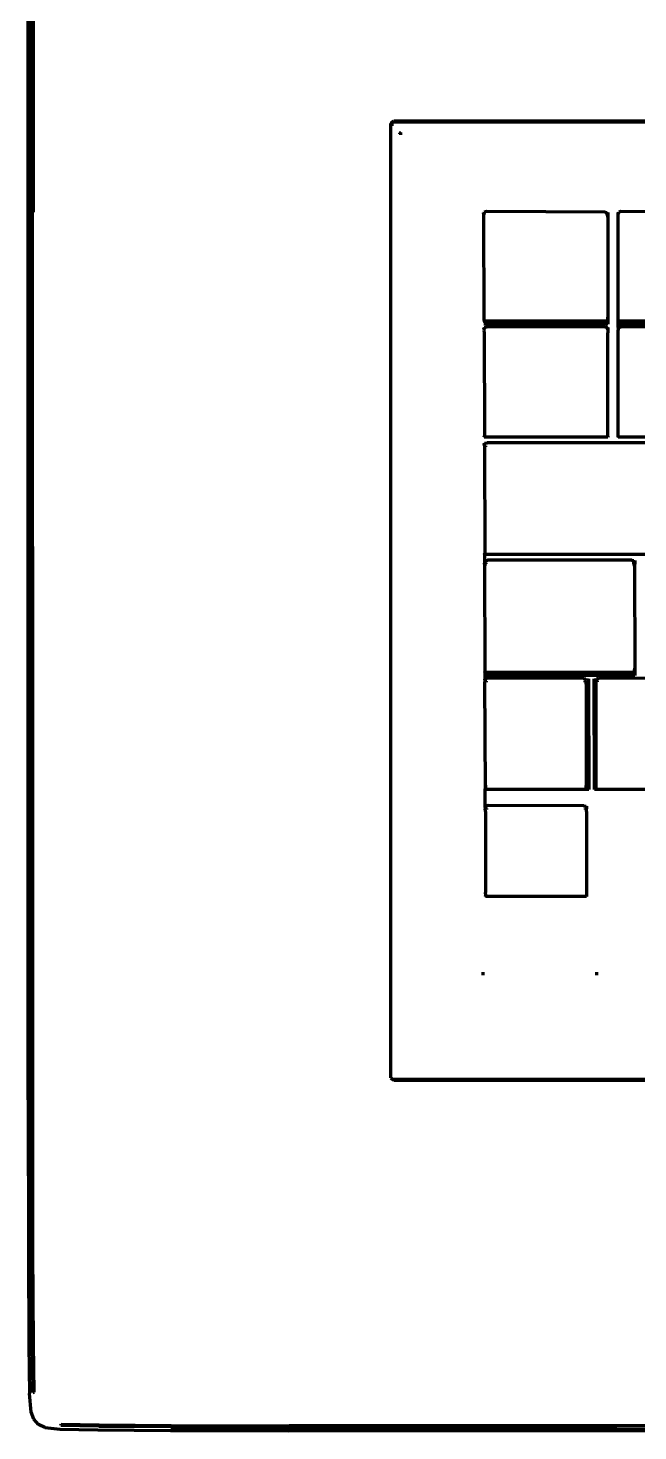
# Model space of a CAD drawing. Header units: millimetres. Extents: x 4307 to 31003, y 2809 to 20009.
# Drawn here: x 15160.2 to 15233.9, y 9454 to 9623.5 of the extents above; entities that cross this region are included whole.
import ezdxf

# ---------------------------------------------------------------- set-up
doc = ezdxf.new("R2010")
doc.units = ezdxf.units.MM
doc.layers.add('ProfileEdges', color=7, linetype='Continuous')

msp = doc.modelspace()

# ---------------------------------------------------------------- linework, layer by layer
for p, q in [((15204.16, 9611.82), (15204.26, 9611.96)), ((15204.26, 9611.96), (15204.33, 9612.01)), ((15204.26, 9611.96), (15204.26, 9611.7)), ((15205.08, 9610.82), (15205.1, 9611.02)), ((15205.08, 9610.79), (15205.08, 9610.82)), ((15205.08, 9610.82), (15205.13, 9610.81)), ((15205.13, 9610.81), (15205.23, 9610.99)), ((15215.22, 9601.25), (15215.3, 9601.26)), ((15215.3, 9601.26), (15229.9, 9601.29)), ((15230.11, 9601.24), (15230.24, 9601.25)), ((15230.15, 9600.92), (15230.24, 9600.92)), ((15231.47, 9601.25), (15231.55, 9601.26)), ((15231.55, 9600.92), (15231.47, 9600.92)), ((15231.55, 9601.26), (15246.34, 9601.29)), ((15215.26, 9587.34), (15215.35, 9587.34)), ((15215.35, 9587.34), (15215.6, 9587.34)), ((15229.9, 9587.34), (15230.15, 9587.34)), ((15230.15, 9587.34), (15230.24, 9587.34)), ((15231.47, 9587.34), (15231.55, 9587.34)), ((15231.55, 9587.34), (15231.81, 9587.34)), ((15215.26, 9587), (15215.35, 9587)), ((15231.55, 9587), (15231.47, 9587)), ((15215.3, 9573.34), (15215.39, 9573.34)), ((15215.39, 9573.01), (15215.65, 9573.01)), ((15215.34, 9559.17), (15215.43, 9559.17)), ((15215.35, 9558.84), (15215.42, 9558.84)), ((15215.42, 9558.84), (15215.69, 9558.84)), ((15233.34, 9559.16), (15233.47, 9559.17)), ((15233.38, 9558.84), (15233.47, 9558.84)), ((15215.39, 9544.88), (15215.47, 9544.88)), ((15215.39, 9544.54), (15215.73, 9544.54)), ((15215.47, 9544.88), (15215.73, 9544.88)), ((15227.28, 9544.88), (15227.54, 9544.88)), ((15227.28, 9544.54), (15227.6, 9544.54)), ((15227.54, 9544.88), (15227.89, 9544.88)), ((15227.6, 9544.54), (15227.89, 9544.54)), ((15228.57, 9544.88), (15228.88, 9544.88)), ((15228.82, 9544.54), (15228.57, 9544.54)), ((15229.14, 9544.54), (15228.82, 9544.54)), ((15228.88, 9544.88), (15229.14, 9544.88)), ((15215.43, 9529.48), (15215.52, 9529.48)), ((15215.43, 9529.15), (15215.78, 9529.15)), ((15215.52, 9529.48), (15227.31, 9529.52)), ((15227.31, 9529.15), (15227.65, 9529.15)), ((15227.56, 9529.48), (15227.65, 9529.48))]:
    msp.add_line(p, q)
at = {"layer": 'ProfileEdges', "lineweight": 211}
for p, q in [((15160.23, 9494), (15160.23, 9767.67)), ((15160.66, 9494.06), (15160.66, 9767.62)), ((15160.36, 9744.02), (15160.43, 9573.78)), ((15160.43, 9744.03), (15160.43, 9573.78)), ((15160.9, 9601.28), (15160.77, 9716.88)), ((15160.79, 9494.07), (15160.77, 9716.88)), ((15204.2, 9612.16), (15204.02, 9611.97)), ((15204.02, 9496.67), (15204.02, 9611.97)), ((15204.05, 9611.95), (15204.22, 9612.14)), ((15204.24, 9612.16), (15204.2, 9612.16)), ((15204.24, 9612.16), (15204.37, 9612.3)), ((15204.46, 9612.16), (15204.24, 9612.16)), ((15204.37, 9612.3), (15503.25, 9612.3)), ((15204.46, 9612.16), (15204.49, 9612.19)), ((15204.49, 9612.19), (15503.13, 9612.19)), ((15205.24, 9610.85), (15205.13, 9610.81)), ((15205.13, 9610.73), (15205.13, 9610.81)), ((15205.24, 9610.85), (15205.28, 9610.94)), ((15205.24, 9610.62), (15205.24, 9610.85)), ((15215.24, 9600.99), (15215.22, 9601.25)), ((15215.3, 9601.26), (15215.24, 9600.99)), ((15215.28, 9588.2), (15215.24, 9600.99)), ((15215.56, 9601.35), (15215.3, 9601.26)), ((15229.9, 9601.29), (15215.56, 9601.35)), ((15229.9, 9601.29), (15230.11, 9601.24)), ((15230.15, 9601.01), (15230.11, 9601.24)), ((15230.15, 9601.01), (15230.15, 9600.92)), ((15230.15, 9600.92), (15230.22, 9600.62)), ((15230.24, 9600.92), (15230.22, 9600.62)), ((15230.24, 9601.25), (15230.24, 9600.92)), ((15231.49, 9600.99), (15231.47, 9601.25)), ((15231.47, 9600.92), (15231.49, 9600.99)), ((15231.49, 9588.2), (15231.47, 9600.92)), ((15231.49, 9600.99), (15231.55, 9601.26)), ((15231.81, 9601.35), (15231.55, 9601.26)), ((15246.34, 9601.29), (15231.81, 9601.35)), ((15230.22, 9600.62), (15230.22, 9588.58)), ((15215.26, 9588.09), (15215.28, 9588.2)), ((15215.31, 9588.09), (15215.26, 9588.09)), ((15230.24, 9587.75), (15215.26, 9587.75)), ((15215.28, 9587.08), (15215.26, 9587.34)), ((15215.28, 9588.2), (15215.31, 9588.09)), ((15215.35, 9587.34), (15215.28, 9587.08)), ((15215.31, 9588.09), (15215.34, 9587.94)), ((15230.17, 9588.09), (15215.31, 9588.09)), ((15215.6, 9587.85), (15215.34, 9587.94)), ((15215.35, 9587.34), (15215.6, 9587.43)), ((15229.9, 9587.85), (15215.6, 9587.85)), ((15229.9, 9587.43), (15215.6, 9587.43)), ((15229.9, 9587.85), (15230.15, 9587.94)), ((15229.9, 9587.43), (15230.15, 9587.34)), ((15230.15, 9587.94), (15230.17, 9588.09)), ((15230.22, 9587.08), (15230.15, 9587.34)), ((15230.17, 9588.09), (15230.22, 9588.58)), ((15230.24, 9588.09), (15230.17, 9588.09)), ((15230.22, 9588.58), (15230.24, 9588.09)), ((15230.24, 9587.34), (15230.22, 9587.08)), ((15230.24, 9588.09), (15230.24, 9587.75)), ((15231.47, 9588.09), (15231.49, 9588.2)), ((15231.47, 9587.75), (15231.47, 9588.09)), ((15231.54, 9588.09), (15231.47, 9588.09)), ((15231.47, 9587.75), (15246.68, 9587.75)), ((15231.47, 9587.34), (15231.47, 9587.75)), ((15231.47, 9587.34), (15231.49, 9587.08)), ((15231.54, 9588.09), (15231.49, 9588.2)), ((15231.49, 9587.08), (15231.55, 9587.34)), ((15231.59, 9587.96), (15231.54, 9588.09)), ((15246.6, 9588.09), (15231.54, 9588.09)), ((15231.55, 9587.34), (15231.81, 9587.43)), ((15231.81, 9587.85), (15231.59, 9587.96)), ((15246.34, 9587.85), (15231.81, 9587.85)), ((15243.15, 9587.43), (15231.81, 9587.43)), ((15215.28, 9587.08), (15215.26, 9587)), ((15215.26, 9587), (15215.28, 9586.7)), ((15215.28, 9586.7), (15215.32, 9574.58)), ((15230.22, 9587.08), (15230.24, 9587)), ((15230.24, 9587), (15230.22, 9586.7)), ((15230.22, 9574.21), (15230.22, 9586.7)), ((15231.49, 9587.08), (15231.47, 9587)), ((15231.49, 9586.7), (15231.47, 9587)), ((15231.49, 9574.21), (15231.49, 9586.7)), ((15160.43, 9517.7), (15160.43, 9573.78)), ((15215.3, 9574.09), (15215.32, 9574.21)), ((15215.35, 9574.09), (15215.3, 9574.09)), ((15215.32, 9574.58), (15215.32, 9574.21)), ((15215.32, 9574.21), (15215.35, 9574.09)), ((15230.19, 9574.09), (15215.35, 9574.09)), ((15230.22, 9574.21), (15230.19, 9574.09)), ((15230.24, 9574.09), (15230.19, 9574.09)), ((15230.22, 9574.21), (15230.24, 9574.09)), ((15231.47, 9574.09), (15231.49, 9574.21)), ((15231.54, 9574.09), (15231.47, 9574.09)), ((15231.54, 9574.09), (15231.49, 9574.21)), ((15243.45, 9574.09), (15231.54, 9574.09)), ((15215.32, 9573.08), (15215.3, 9573.34)), ((15215.32, 9573.08), (15215.39, 9573.34)), ((15215.32, 9573.08), (15215.36, 9560.04)), ((15215.39, 9573.34), (15215.64, 9573.38)), ((15236.75, 9573.38), (15215.64, 9573.38)), ((15215.34, 9559.92), (15215.36, 9560.04)), ((15215.34, 9559.92), (15215.34, 9559.17)), ((15215.39, 9559.92), (15215.34, 9559.92)), ((15215.34, 9559.17), (15215.35, 9558.84)), ((15215.37, 9558.53), (15215.35, 9558.84)), ((15215.39, 9559.92), (15215.36, 9560.04)), ((15215.42, 9558.84), (15215.37, 9558.53)), ((15215.41, 9546.12), (15215.37, 9558.53)), ((15237.07, 9559.92), (15215.39, 9559.92)), ((15215.43, 9558.93), (15215.42, 9558.84)), ((15215.43, 9559.17), (15215.69, 9559.21)), ((15215.43, 9558.93), (15215.43, 9559.17)), ((15233.13, 9559.21), (15215.69, 9559.21)), ((15233.13, 9559.21), (15233.34, 9559.16)), ((15233.38, 9558.93), (15233.34, 9559.16)), ((15233.38, 9558.84), (15233.38, 9558.93)), ((15233.45, 9558.53), (15233.38, 9558.84)), ((15233.47, 9558.84), (15233.45, 9558.53)), ((15233.45, 9558.53), (15233.47, 9546.12)), ((15233.47, 9559.17), (15233.47, 9558.84)), ((15215.39, 9545.63), (15215.41, 9545.75)), ((15215.39, 9545.63), (15215.39, 9545.3)), ((15215.43, 9545.63), (15215.39, 9545.63)), ((15233.49, 9545.3), (15215.39, 9545.3)), ((15215.39, 9545.3), (15215.39, 9544.88)), ((15215.41, 9545.75), (15215.41, 9546.12)), ((15215.41, 9545.75), (15215.43, 9545.63)), ((15215.43, 9545.63), (15215.47, 9545.49)), ((15233.42, 9545.63), (15215.43, 9545.63)), ((15215.73, 9545.45), (15215.47, 9545.49)), ((15215.73, 9544.97), (15215.47, 9544.88)), ((15233.15, 9545.45), (15215.73, 9545.45)), ((15227.28, 9544.92), (15215.73, 9544.97)), ((15228.88, 9544.88), (15229.14, 9544.97)), ((15240.31, 9544.92), (15229.14, 9544.97)), ((15233.15, 9545.45), (15233.4, 9545.49)), ((15233.4, 9545.49), (15233.42, 9545.63)), ((15233.42, 9545.63), (15233.47, 9546.12)), ((15233.49, 9545.63), (15233.42, 9545.63)), ((15233.47, 9546.12), (15233.49, 9545.63)), ((15233.49, 9545.63), (15233.49, 9545.3)), ((15215.41, 9544.62), (15215.39, 9544.88)), ((15215.39, 9544.54), (15215.41, 9544.62)), ((15215.45, 9531.62), (15215.39, 9544.54)), ((15215.47, 9544.88), (15215.41, 9544.62)), ((15227.28, 9544.92), (15227.54, 9544.88)), ((15227.6, 9544.62), (15227.54, 9544.88)), ((15227.6, 9544.54), (15227.6, 9544.62)), ((15227.6, 9544.24), (15227.6, 9544.54)), ((15227.6, 9544.24), (15227.62, 9531.99)), ((15227.89, 9544.88), (15227.89, 9544.54)), ((15227.89, 9544.54), (15227.92, 9531.5)), ((15228.57, 9544.54), (15228.57, 9544.88)), ((15228.6, 9531.5), (15228.57, 9544.54)), ((15228.88, 9544.88), (15228.82, 9544.62)), ((15228.82, 9544.54), (15228.82, 9544.62)), ((15228.82, 9531.62), (15228.82, 9544.54)), ((15215.43, 9531.5), (15215.45, 9531.62)), ((15215.43, 9529.48), (15215.43, 9531.5)), ((15215.48, 9531.5), (15215.43, 9531.5)), ((15215.48, 9531.5), (15215.45, 9531.62)), ((15215.51, 9531.5), (15215.48, 9531.5)), ((15215.51, 9531.69), (15215.51, 9532.01)), ((15215.51, 9531.5), (15215.51, 9531.69)), ((15227.6, 9531.5), (15215.51, 9531.5)), ((15227.6, 9531.5), (15227.62, 9531.62)), ((15227.92, 9531.5), (15227.6, 9531.5)), ((15227.62, 9531.62), (15227.62, 9531.99)), ((15228.87, 9531.5), (15228.6, 9531.5)), ((15228.87, 9531.5), (15228.82, 9531.62)), ((15240.6, 9531.5), (15228.87, 9531.5)), ((15215.46, 9529.22), (15215.43, 9529.48)), ((15215.43, 9529.15), (15215.46, 9529.22)), ((15215.46, 9528.85), (15215.43, 9529.15)), ((15215.46, 9529.22), (15215.52, 9529.48)), ((15215.46, 9528.85), (15215.47, 9519.05)), ((15215.78, 9529.57), (15215.52, 9529.48)), ((15227.31, 9529.52), (15215.78, 9529.57)), ((15227.31, 9529.52), (15227.56, 9529.48)), ((15227.56, 9529.48), (15227.63, 9529.22)), ((15227.65, 9529.48), (15227.63, 9529.22)), ((15227.63, 9529.22), (15227.65, 9529.15)), ((15227.63, 9528.85), (15227.65, 9529.15)), ((15227.63, 9528.85), (15227.64, 9519.07)), ((15215.49, 9518.7), (15215.47, 9519.05)), ((15215.47, 9518.58), (15215.49, 9518.7)), ((15215.52, 9518.58), (15215.47, 9518.58)), ((15215.49, 9518.7), (15215.52, 9518.58)), ((15227.61, 9518.58), (15215.52, 9518.58)), ((15227.64, 9518.7), (15227.61, 9518.58)), ((15227.66, 9518.58), (15227.61, 9518.58)), ((15227.64, 9519.07), (15227.64, 9518.7)), ((15227.64, 9518.7), (15227.66, 9518.58)), ((15160.53, 9517.71), (15160.43, 9517.7)), ((15160.58, 9475.66), (15160.53, 9517.71)), ((15215.19, 9509.08), (15215.19, 9509.42)), ((15228.89, 9509.06), (15228.89, 9509.42)), ((15204.02, 9496.67), (15204.2, 9496.5)), ((15204.37, 9496.32), (15204.2, 9496.5)), ((15204.2, 9496.5), (15503.42, 9496.5)), ((15503.25, 9496.32), (15204.37, 9496.32)), ((15160.23, 9494), (15160.27, 9475.61)), ((15160.66, 9494.06), (15160.69, 9475.68)), ((15160.82, 9475.71), (15160.79, 9494.07)), ((15160.27, 9475.61), (15160.33, 9464.38)), ((15160.69, 9475.68), (15160.58, 9475.66)), ((15160.74, 9464.48), (15160.69, 9475.68)), ((15160.87, 9464.51), (15160.82, 9475.71)), ((15160.33, 9464.38), (15160.41, 9458.5)), ((15160.74, 9464.48), (15160.82, 9458.65)), ((15160.95, 9458.69), (15160.87, 9464.51)), ((15160.62, 9456.27), (15160.41, 9458.5)), ((15160.82, 9458.65), (15160.95, 9458.69)), ((15160.92, 9455.4), (15160.62, 9456.27)), ((15161.49, 9454.77), (15160.92, 9455.4)), ((15162.27, 9454.39), (15161.49, 9454.77)), ((15162.27, 9454.39), (15164.07, 9454.21)), ((15164.07, 9454.21), (15168.67, 9454.1)), ((15164.2, 9454.66), (15164.24, 9454.8)), ((15168.77, 9454.57), (15164.2, 9454.66)), ((15164.24, 9454.8), (15168.8, 9454.71)), ((15168.67, 9454.1), (15177.43, 9454.04)), ((15168.77, 9454.57), (15177.49, 9454.51)), ((15168.8, 9454.71), (15177.51, 9454.65)), ((15177.43, 9454.04), (15191.7, 9454)), ((15177.49, 9454.51), (15177.48, 9454.38)), ((15177.48, 9454.38), (15191.74, 9454.35)), ((15191.75, 9454.47), (15177.49, 9454.51)), ((15177.51, 9454.65), (15191.77, 9454.62)), ((15658.46, 9453.99), (15191.7, 9454)), ((15191.74, 9454.35), (15210.15, 9454.33)), ((15210.16, 9454.46), (15191.75, 9454.47)), ((15676.82, 9454.62), (15191.77, 9454.62)), ((15210.15, 9454.33), (15210.14, 9454.22)), ((15210.14, 9454.22), (15658.44, 9454.22)), ((15210.15, 9454.33), (15210.16, 9454.46)), ((15210.15, 9454.33), (15231.32, 9454.32))]:
    msp.add_line(p, q, dxfattribs=at)

doc.saveas('drawing.dxf')
